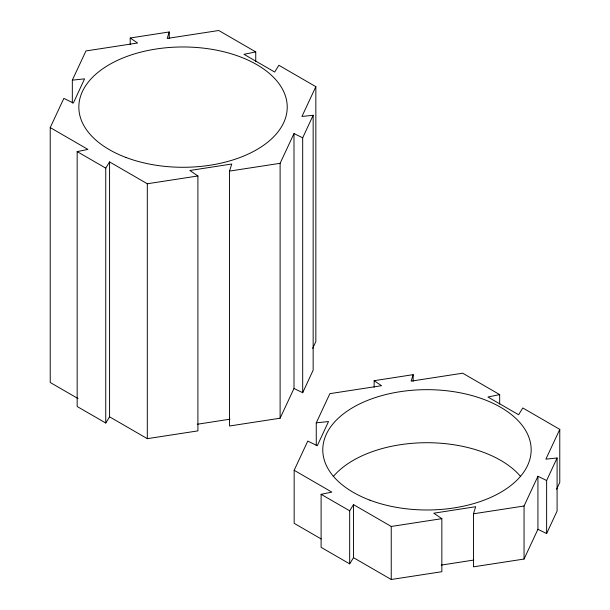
<?xml version="1.0" encoding="UTF-8"?>
<svg xmlns="http://www.w3.org/2000/svg" width="610" height="610" viewBox="0 0 610 610"><rect width="100%" height="100%" fill="white"/><g stroke="black" fill="none" stroke-linecap="round" stroke-linejoin="round"><path stroke-width="0.91" d="M130.204 44.652L130.204 37.995L169.237 31.956L167.193 38.438L218.761 30.5L255.742 51.911L255.742 61.419M293.997 388.463L302.69 392.726L302.69 137.822L293.997 133.559L293.997 388.463L280.112 418.216L229.512 426.001L229.512 171.097L231.747 164.014L189.847 170.495L197.907 175.97L197.907 430.881L147.307 438.666L109.571 416.821L109.571 161.917L147.307 183.762L197.907 175.97M374.136 387.319L374.136 380.693L413.176 374.654L411.132 381.136L462.693 373.198L499.674 394.601L499.674 404.079M537.928 529.297L546.629 533.559L546.629 480.52L537.928 476.257L537.928 529.297L524.051 559.05L473.451 566.835L473.451 513.795L475.678 506.712L433.786 513.193L441.846 518.668L441.846 571.715L391.239 579.5L353.51 557.662L353.51 504.615L391.239 526.461L441.846 518.668M302.69 137.822L313.151 115.282L301.942 116.464L315.843 86.681L278.861 65.27L274.675 72.041L244.008 54.328L255.742 51.911M302.69 392.726L313.151 370.186L313.151 115.282M546.629 480.52L557.09 457.98L545.881 459.162L559.774 429.379L522.793 407.968L518.614 414.731L487.939 397.026L499.674 394.601M546.629 533.559L557.09 511.02L557.09 457.98M78.08 398.612L50.226 382.485L50.226 127.581L63.844 98.385L73.345 103.044L84.569 78.858L72.331 80.146L72.331 102.976M72.331 80.146L85.949 50.95L137.578 43.005L130.204 37.995M280.112 418.216L280.112 163.305L293.997 133.559M312.663 348.394L315.843 341.585L315.843 86.681M321.195 538.973L294.157 523.319L294.157 470.279L307.775 441.083L317.284 445.742L328.508 421.556L316.262 422.844L316.262 445.575M316.262 422.844L329.888 393.648L381.517 385.703L374.136 380.693M524.051 559.05L524.051 506.003L537.928 476.257M556.602 489.228L559.774 482.418L559.774 429.379M50.226 127.581L87.909 149.397L77.165 151.615L77.165 406.519L105.743 423.02L105.743 168.108L109.571 161.917M105.743 423.02L109.571 416.821M294.157 470.279L331.84 492.095L321.104 494.313L321.104 547.353L349.675 563.853L349.675 510.806L353.51 504.615M349.675 563.853L353.51 557.662M197.297 424.247L229.879 419.207M441.236 565.089L473.817 560.041M229.512 171.097L280.112 163.305M473.451 513.795L524.051 506.003M77.165 151.615L105.743 168.108M321.104 494.313L349.675 510.806M413.176 374.654L413.176 381.281M391.239 526.461L391.239 579.5M169.237 31.956L169.237 38.613M147.307 183.762L147.307 438.666M333.235 476.593A104.196 60.161 0 0 1 426.626 442.715A104.196 60.161 0 0 1 520.399 476.242M125.965 157.464A104.196 60.161 0 0 0 287.066 110.494A104.196 60.161 0 0 0 136.068 53.428A104.196 60.161 0 0 0 125.965 157.464M369.896 500.162A104.196 60.161 0 0 0 531.005 453.192A104.196 60.161 0 0 0 380 396.126A104.196 60.161 0 0 0 369.896 500.162"/></g></svg>
